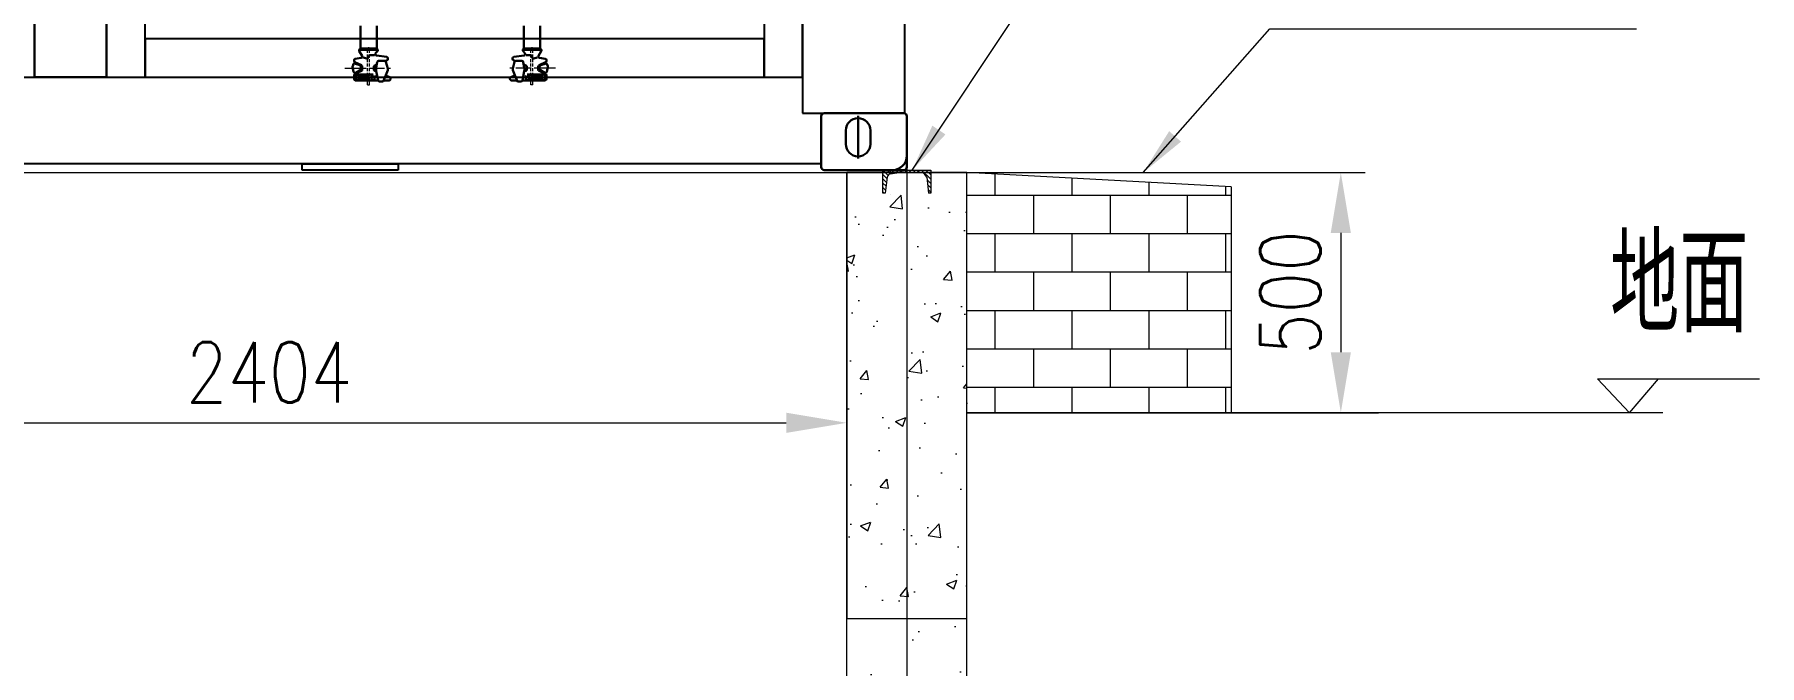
# Model space of a CAD drawing. Header units: millimetres. Extents: x 0 to 87554, y -20854 to 20404.
# Drawn here: x 70456 to 74045, y 13747 to 15059 of the extents above; entities that cross this region are included whole.
import ezdxf

# ---------------------------------------------------------------- set-up
doc = ezdxf.new("R2010")
doc.units = ezdxf.units.MM
doc.linetypes.add('CENTER', pattern=[50.8, 31.75, -6.35, 6.35, -6.35])
doc.linetypes.add('HIDDEN', pattern=[9.525, 6.35, -3.175])
doc.layers.get('0').update_dxf_attribs({"lineweight": 15})
doc.layers.get('Defpoints').update_dxf_attribs({"lineweight": 15})
for name, color, linetype, lineweight in [('AM_0', 7, 'Continuous', 30), ('AM_3', 6, 'HIDDEN', 15), ('AM_7', 4, 'CENTER', 15), ('THICK', 7, 'Continuous', 0)]:
    doc.layers.add(name, color=color, linetype=linetype, lineweight=lineweight)
doc.styles.add('GB', font='gbenor.shx', dxfattribs={"bigfont": 'gbcbig.shx'})
doc.styles.get("Standard").update_dxf_attribs({"font": 'isocp.shx', "width": 0.707, "bigfont": 'hztxt.shx'})
doc.styles.add('TH_GBDIM', font='romans.shx', dxfattribs={"width": 0.8, "bigfont": 'gbcbig.shx'})
doc.dimstyles.new('1TH_GBDIM', dxfattribs={"dimscale": 42, "dimtxt": 3, "dimasz": 3, "dimexe": 1.2, "dimexo": 0, "dimgap": 1, "dimtad": 1, "dimdec": 1, "dimlfac": -1.5, "dimdsep": 46, "dimtxsty": 'TH_GBDIM', "dimcen": 2.5, "dimclrd": 130, "dimclre": 130, "dimclrt": 3, "dimadec": 0, "dimazin": 2, "dimtfac": 0.714286, "dimtdec": 1, "dimtmove": 0, "dimatfit": 3, "dimfxl": 1, "dimtolj": 1, "dimtzin": 0, "dimlwd": -1, "dimlwe": -1, "dimarcsym": 0})
doc.dimstyles.new('ZGS', dxfattribs={"dimtxt": 25, "dimasz": 10, "dimexe": 5, "dimexo": 3, "dimgap": 5, "dimtad": 1, "dimtoh": 1, "dimdec": 0, "dimtxsty": 'Standard', "dimcen": 10, "dimclrd": 95, "dimclre": 95, "dimclrt": 95, "dimadec": 0, "dimazin": 0, "dimtfac": 1, "dimtdec": 0, "dimtmove": 0, "dimatfit": 3, "dimfxl": 1, "dimlwd": 13, "dimlwe": 13, "dimarcsym": 0})

# ---------------------------------------------------------------- blocks, each defined once
blk = doc.blocks.new('*D232')
at = {"color": 130}
for p, q in [((72396.2, 14772.5), (73224.4, 14772.5)), ((73174, 14646.5), (73174, 14398.5)), ((73017.6, 14272.5), (73224.4, 14272.5))]:
    blk.add_line(p, q, dxfattribs=at)
at = {"color": 130, "lineweight": -3}
for points in [[(73153, 14646.5), (73195, 14646.5), (73174, 14772.5)], [(73153, 14398.5), (73195, 14398.5), (73174, 14272.5)]]:
    blk.add_solid(points, dxfattribs=at)
at = {"layer": 'Defpoints', "color": 0, "lineweight": -3}
for p in [(72396.2, 14772.5), (73017.6, 14272.5), (73174, 14272.5)]:
    blk.add_point(p, dxfattribs=at)
at = {"color": 3, "insert": (73069, 14522.5), "char_height": 126, "attachment_point": 5, "rotation": 90, "style": 'TH_GBDIM'}
blk.add_mtext('\\A1;500', dxfattribs=at)
blk = doc.blocks.new('*D226')
at = {"color": 130}
for p, q in [((69742.2, 14427.5), (69742.2, 14201.2)), ((72146.2, 14432.2), (72146.2, 14201.2)), ((69868.2, 14251.6), (72020.2, 14251.6))]:
    blk.add_line(p, q, dxfattribs=at)
at = {"color": 130, "lineweight": -3}
for points in [[(69868.2, 14272.6), (69868.2, 14230.6), (69742.2, 14251.6)], [(72020.2, 14272.6), (72020.2, 14230.6), (72146.2, 14251.6)]]:
    blk.add_solid(points, dxfattribs=at)
at = {"layer": 'Defpoints', "color": 0, "lineweight": -3}
for p in [(69742.2, 14427.5), (72146.2, 14432.2), (72146.2, 14251.6)]:
    blk.add_point(p, dxfattribs=at)
at = {"color": 3, "insert": (70944.2, 14356.6), "char_height": 126, "attachment_point": 5, "style": 'TH_GBDIM'}
blk.add_mtext('\\A1;2404', dxfattribs=at)
blk = doc.blocks.new('*D228')
at = {"color": 130}
for p, q in [((72271.2, 14852.3), (72271.2, 11618.7)), ((70771.2, 12413.2), (70771.2, 11618.7)), ((72145.2, 11669.1), (70897.2, 11669.1))]:
    blk.add_line(p, q, dxfattribs=at)
at = {"color": 130, "lineweight": -3}
for points in [[(70897.2, 11690.1), (70897.2, 11648.1), (70771.2, 11669.1)], [(72145.2, 11690.1), (72145.2, 11648.1), (72271.2, 11669.1)]]:
    blk.add_solid(points, dxfattribs=at)
at = {"layer": 'Defpoints', "color": 0, "lineweight": -3}
for p in [(72271.2, 14852.3), (70771.2, 12413.2), (70771.2, 11669.1)]:
    blk.add_point(p, dxfattribs=at)
at = {"color": 3, "insert": (71521.2, 11774.1), "char_height": 126, "attachment_point": 5, "style": 'TH_GBDIM'}
blk.add_mtext('\\A1;1500', dxfattribs=at)
blk = doc.blocks.new('gt55')
at = {"color": 87, "lineweight": -3}
for p, q in [((1998.8, 740.5), (1998.8, -1781.5)), ((2078.8, -1781.5), (2078.8, 740.5)), ((3366.7, 740.5), (3366.7, -1781.5)), ((3446.7, -1781.5), (3446.7, 740.5)), ((3366.7, -1701.5), (2078.8, -1701.5)), ((2078.8, -1701.5), (2078.8, -1781.5)), ((3366.7, -1781.5), (3366.7, -1701.5)), ((1998.8, -1781.5), (2078.8, -1781.5)), ((2078.8, -1781.5), (3366.7, -1781.5)), ((3366.7, -1781.5), (3446.7, -1781.5)), ((2405.7, -1961.5), (2605.7, -1961.5)), ((2405.7, -1974.5), (2405.7, -1961.5)), ((2605.7, -1961.5), (2605.7, -1974.5)), ((2605.7, -1974.5), (2405.7, -1974.5))]:
    blk.add_line(p, q, dxfattribs=at)
at = {"layer": 'AM_0', "color": 87}
for p, q in [((1848.8, -1781.5), (1848.8, 740.5)), ((1998.8, 740.5), (1998.8, -1781.5)), ((2526.7, -1721.5), (2526.7, -1674.5)), ((2560.7, -1721.5), (2560.7, -1674.5)), ((2866.8, -1721.5), (2866.8, -1674.5)), ((2900.7, -1721.5), (2900.7, -1674.5)), ((2527.7, -1721.5), (2525.3, -1722.9)), ((2526.7, -1721.5), (2560.7, -1721.5)), ((2561.5, -1722.6), (2559.7, -1721.5)), ((2866, -1722.6), (2867.8, -1721.5)), ((2900.8, -1721.5), (2866.8, -1721.5)), ((2899.8, -1721.5), (2902.2, -1722.9)), ((2510.7, -1758.3), (2512.6, -1753.5)), ((2513.7, -1747.6), (2513.7, -1746)), ((2514.5, -1752.7), (2525.4, -1756.6)), ((2529, -1756.6), (2515.4, -1750.3)), ((2528.2, -1741.2), (2516.2, -1743.1)), ((2530.3, -1736.6), (2524.4, -1727)), ((2527, -1724.5), (2560.3, -1724.5)), ((2539.9, -1742.4), (2532.7, -1740.5)), ((2543.7, -1739.5), (2543.7, -1738.5)), ((2546.7, -1735.5), (2555.9, -1735.5)), ((2560.9, -1754.9), (2556.6, -1756.7)), ((2562.2, -1727.2), (2558.5, -1731.2)), ((2561.8, -1750), (2559.8, -1761.3)), ((2581.6, -1739.1), (2560.3, -1736.2)), ((2564.7, -1747.5), (2576.9, -1747.5)), ((2582.3, -1746.2), (2579.2, -1747.5)), ((2579.8, -1749.6), (2583.7, -1763.3)), ((2584.2, -1743.4), (2584.2, -1742.1)), ((2843.3, -1743.4), (2843.3, -1742.1)), ((2847.7, -1749.6), (2843.8, -1763.3)), ((2845.2, -1746.2), (2848.3, -1747.5)), ((2845.9, -1739.1), (2867.2, -1736.2)), ((2862.8, -1747.5), (2850.6, -1747.5)), ((2865.3, -1727.2), (2869, -1731.2)), ((2865.7, -1750), (2867.7, -1761.3)), ((2866.6, -1754.9), (2870.9, -1756.7)), ((2900.5, -1724.5), (2867.2, -1724.5)), ((2880.8, -1735.5), (2871.6, -1735.5)), ((2883.8, -1739.5), (2883.8, -1738.5)), ((2887.6, -1742.4), (2894.8, -1740.5)), ((2897.2, -1736.6), (2903.1, -1727)), ((2898.5, -1756.6), (2912.1, -1750.3)), ((2899.3, -1741.2), (2911.3, -1743.1)), ((2913, -1752.7), (2902.1, -1756.6)), ((2913.8, -1747.6), (2913.8, -1746)), ((2916.8, -1758.3), (2914.9, -1753.5)), ((1998.8, -1781.5), (1848.8, -1781.5)), ((2512.7, -1769.9), (2510.6, -1759.7)), ((2513.7, -1784.9), (2513.7, -1777.4)), ((2519.4, -1779.4), (2514.9, -1776.6)), ((2529, -1768.3), (2515.4, -1774.6)), ((2519.6, -1784.3), (2515.6, -1786.4)), ((2515.8, -1776), (2553.6, -1776)), ((2516.2, -1787.9), (2563.7, -1787.9)), ((2517.1, -1772), (2526.3, -1766.8)), ((2520.9, -1779.2), (2545.8, -1779.2)), ((2520.9, -1784.7), (2545.8, -1784.7)), ((2527.8, -1759.6), (2527.9, -1764.4)), ((2530.7, -1759.4), (2530.7, -1765.6)), ((2547.5, -1784.7), (2553.2, -1786.6)), ((2547.7, -1779.2), (2554.1, -1777.1)), ((2554.7, -1765.5), (2554.7, -1759.5)), ((2556.6, -1768.2), (2560.1, -1769.7)), ((2563.7, -1788), (2559.9, -1768.6)), ((2566.7, -1790.5), (2572.2, -1790.5)), ((2583.6, -1766.5), (2574.9, -1788.6)), ((2575.2, -1787.9), (2586.7, -1787.9)), ((2579.3, -1777.6), (2587.8, -1781.1)), ((2589.7, -1784.9), (2589.7, -1783.9)), ((2837.8, -1784.9), (2837.8, -1783.9)), ((2848.2, -1777.6), (2839.7, -1781.1)), ((2852.3, -1787.9), (2840.8, -1787.9)), ((2843.9, -1766.5), (2852.6, -1788.6)), ((2860.8, -1790.5), (2855.3, -1790.5)), ((2863.8, -1788), (2867.6, -1768.6)), ((2911.3, -1787.9), (2863.8, -1787.9)), ((2870.9, -1768.2), (2867.4, -1769.7)), ((2872.8, -1765.5), (2872.8, -1759.5)), ((2879.8, -1779.2), (2873.4, -1777.1)), ((2911.7, -1776), (2873.9, -1776)), ((2880, -1784.7), (2874.3, -1786.6)), ((2906.6, -1779.2), (2881.7, -1779.2)), ((2906.6, -1784.7), (2881.7, -1784.7)), ((2896.8, -1759.4), (2896.8, -1765.6)), ((2898.5, -1768.3), (2912.1, -1774.6)), ((2899.7, -1759.6), (2899.6, -1764.4)), ((2910.4, -1772), (2901.2, -1766.8)), ((2907.9, -1784.3), (2911.9, -1786.4)), ((2908.1, -1779.4), (2912.6, -1776.6)), ((2913.8, -1784.9), (2913.8, -1777.4)), ((2914.8, -1769.9), (2916.9, -1759.7)), ((3485.7, -1968.5), (3485.7, -1862.5)), ((3491.7, -1856.5), (3657.7, -1856.5)), ((3562.2, -1950.5), (3562.2, -1861.5)), ((3663.7, -1862.5), (3663.7, -1968.5)), ((3536.7, -1920.5), (3536.7, -1892)), ((3587.7, -1892), (3587.7, -1920.5)), ((3657.7, -1974.5), (3491.7, -1974.5))]:
    blk.add_line(p, q, dxfattribs=at)
for centre, radius, start, end in [((2560, -1725.1), 3, 317.8583, 58.8012), ((2867.5, -1725.1), 3, 121.1988, 222.1417), ((2513, -1759.2), 2.5, 158.7177, 191.551), ((2514, -1754.1), 1.5, 70.3454, 158.7177), ((2516.7, -1746), 3, 98.9725, 179.9999), ((2516.7, -1747.6), 3, 179.9998, 244.7987), ((2526.9, -1725.5), 3, 121.1987, 211.8863), ((2524.5, -1759.7), 3.3, 2.233, 74.4808), ((2527.8, -1738.2), 3, 278.9726, 31.8864), ((2527.7, -1759.4), 3, 0, 64.799), ((2540.7, -1739.5), 3, 254.7448, 0), ((2546.7, -1738.5), 3, 90.0001, 179.9999), ((2557.7, -1759.5), 3, 112.1356, 179.9999), ((2560.7, -1733.3), 3, 137.8582, 262.2781), ((2564.7, -1750.5), 3, 90.0001, 170.2724), ((2576.9, -1750.5), 3, 15.9456, 90.0001), ((2581.2, -1742.1), 3, 0, 82.2783), ((2581.2, -1743.4), 3, 292.1353, 0), ((2846.3, -1742.1), 3, 97.7217, 180), ((2846.3, -1743.4), 3, 180, 247.8647), ((2850.6, -1750.5), 3, 89.9999, 164.0544), ((2862.8, -1750.5), 3, 9.7276, 89.9999), ((2866.8, -1733.3), 3, 277.7219, 42.1418), ((2869.8, -1759.5), 3, 0.0001, 67.8644), ((2880.8, -1738.5), 3, 0.0001, 89.9999), ((2886.8, -1739.5), 3, 180, 285.2552), ((2899.7, -1738.2), 3, 148.1136, 261.0274), ((2899.8, -1759.4), 3, 115.201, 180), ((2903, -1759.7), 3.3, 105.5192, 177.767), ((2900.6, -1725.5), 3, 328.1137, 58.8013), ((2910.8, -1746), 3, 0.0001, 81.0275), ((2910.8, -1747.6), 3, 295.2013, 0.0002), ((2913.5, -1754.1), 1.5, 21.2823, 109.6546), ((2914.5, -1759.2), 2.5, 348.449, 21.2823), ((2515.6, -1769.3), 3, 191.5506, 298.3931), ((2516.7, -1777.4), 3, 115.2012, 179.9999), ((2516.7, -1784.9), 3, 179.9998, 261.0274), ((2524.9, -1764.2), 3, 298.3931, 356.367), ((2527.7, -1765.6), 3, 295.2012, 0), ((2557.7, -1765.5), 3, 179.9998, 247.6361), ((2550.2, -1781.7), 6.8, 317.8645, 34.3422), ((2579.5, -1764.7), 20, 170.2726, 191.0936), ((2566.7, -1787.5), 3, 191.0935, 269.9999), ((2572.2, -1787.5), 3, 269.9999, 338.5871), ((2578.9, -1764.7), 5, 338.5869, 15.9455), ((2586.7, -1784.9), 3, 269.9999, 0), ((2586.7, -1783.9), 3, 0, 67.6365), ((2840.8, -1783.9), 3, 112.3635, 180), ((2840.8, -1784.9), 3, 180, 270.0001), ((2848.6, -1764.7), 5, 164.0545, 201.4131), ((2855.3, -1787.5), 3, 201.4129, 270.0001), ((2860.8, -1787.5), 3, 270.0001, 348.9065), ((2848, -1764.7), 20, 348.9064, 9.7274), ((2877.3, -1781.7), 6.8, 145.6578, 222.1355), ((2869.8, -1765.5), 3, 292.3639, 0.0002), ((2899.8, -1765.6), 3, 180, 244.7988), ((2902.6, -1764.2), 3, 183.633, 241.6069), ((2911.9, -1769.3), 3, 241.6069, 348.4494), ((2910.8, -1784.9), 3, 278.9726, 0.0002), ((2910.8, -1777.4), 3, 0.0001, 64.7988), ((3491.7, -1862.5), 6, 90, 180), ((3657.7, -1862.5), 6, 0, 90), ((3562.2, -1892), 25.5, 0, 180), ((3562.2, -1920.5), 25.5, 180, 0), ((3491.7, -1968.5), 6, 180, 270), ((3633.7, -1944.5), 30, 270, 0), ((3657.7, -1968.5), 6, 270, 0)]:
    blk.add_arc(centre, radius, start, end, dxfattribs=at)
for p in [(2543.7, -1721.5), (2883.8, -1721.5)]:
    blk.add_point(p, dxfattribs=at)
at = {"layer": 'AM_3', "color": 87}
for p, q in [((2545.7, -1797.5), (2545.7, -1722.4)), ((2881.7, -1797.5), (2881.7, -1722.4)), ((2541.7, -1797.5), (2541.7, -1722.7)), ((2885.7, -1797.5), (2885.7, -1722.7)), ((2541.7, -1797.5), (2545.7, -1797.5)), ((2885.7, -1797.5), (2881.7, -1797.5))]:
    blk.add_line(p, q, dxfattribs=at)
at = {"layer": 'AM_7', "color": 87}
for p, q in [((2494.5, -1762.5), (2592.3, -1762.5)), ((2933, -1762.5), (2835.2, -1762.5))]:
    blk.add_line(p, q, dxfattribs=at)
at = {"layer": 'THICK', "color": 87, "lineweight": -3}
for p, q in [((3446.7, 803.5), (3446.7, -1856.5)), ((3659.7, -1856.5), (3659.7, 803.5)), ((-2240.3, -1781.5), (3446.7, -1781.5)), ((3446.7, -1781.5), (3446.7, -1856.5)), ((3446.7, -1856.5), (3485.7, -1856.5)), ((3446.7, -1856.5), (3659.7, -1856.5)), ((3485.7, -1856.5), (3485.7, -1961.5)), ((3485.7, -1961.5), (-2216.3, -1961.5))]:
    blk.add_line(p, q, dxfattribs=at)

msp = doc.modelspace()

# ---------------------------------------------------------------- hatches: boundary and pattern name
h = msp.add_hatch()
h.set_pattern_fill('AR-CONC', color=256, scale=30, style=0)
h.set_pattern_definition([(50, (-91145.7, -32200.87), (215.17805, -18.82564), [22.5, -247.5]), (355, (-91145.7, -32200.87), (-41.6254, 225.65764), [18, -198]), (100.4514, (-91127.78, -32202.44), (173.55281, 206.83186), [19.12206, -210.34263]), (46.1842, (-91145.7, -32140.87), (320.1723, -49.6557), [33.75, -371.25]), (96.6356, (-91119.03, -32145), (280.3988, 292.23536), [28.6831, -315.5139]), (351.1842, (-91145.7, -32140.87), (280.3986, 292.2356), [27, -297]), (21, (-91115.7, -32155.87), (179.07212, -120.78567), [22.5, -247.5]), (326, (-91115.7, -32155.87), (72.9946, 217.545), [18, -198]), (71.4514, (-91100.79, -32165.94), (252.0668, 96.75915), [19.12206, -210.34263]), (37.5, (-91145.71, -32200.874), (3.647957, 99.868156), [0, -195.6, 0, -201, 0, -198.75]), (7.5, (-91145.71, -32200.87), (78.92086, 118.323514), [0, -114.6, 0, -191.1, 0, -75.75]), (327.5, (-91212.61, -32200.874), (160.14673, -6.76646), [0, -75, 0, -234, 0, -310.5]), (317.5, (-91242.61, -32200.87), (174.95585, 30.0315), [0, -97.5, 0, -155.4, 0, -220.5])])
h.paths.add_polyline_path([(72146.212, 13844.233), (72396.212, 13844.233), (72396.212, 14772.476), (72321.212, 14772.476), (72321.212, 14729.476), (72316.212, 14729.476), (72312.51, 14762.365, 0.19934106), (72302.856, 14772.476), (72146.212, 14772.476)])
h.paths.add_polyline_path([(72146.212, 13072.476), (72021.212, 13072.476), (72021.212, 12772.476), (72521.212, 12772.476), (72521.212, 13072.476), (72396.212, 13072.476), (72396.212, 13844.233), (72146.212, 13844.233)])
h = msp.add_hatch()
h.set_pattern_fill('LINE', color=256, scale=2, angle=45, style=0)
h.set_pattern_definition([(135, (118886.961, 12357.317), (4.4901281, 4.4901281), [])])
edge = h.paths.add_edge_path()
edge.add_arc((72246.917, 14755.794), 18.229, 113.776951, 158.871454)
edge.add_line((72229.914, 14762.365), (72226.212, 14729.476))
edge.add_line((72226.212, 14729.476), (72221.212, 14729.476))
edge.add_line((72221.212, 14729.476), (72221.212, 14777.476))
edge.add_line((72221.212, 14777.476), (72321.212, 14777.476))
edge.add_line((72321.212, 14777.476), (72321.212, 14729.476))
edge.add_line((72321.212, 14729.476), (72316.212, 14729.476))
edge.add_line((72316.212, 14729.476), (72312.51, 14762.365))
edge.add_arc((72295.506, 14755.794), 18.229, 21.128546, 66.223049)
edge.add_line((72302.856, 14772.476), (72239.568, 14772.476))
at = {"ltscale": 0.5}
h = msp.add_hatch(dxfattribs=at)
h.set_pattern_fill('AR-B816', color=1, scale=10, style=0)
h.set_pattern_definition([(180, (837655.04, 476725.41), (0, 80), []), (90, (837655.04, 476725.41), (80, 80), [80, -80])])
h.paths.add_polyline_path([(72946.212, 14272.476), (72946.212, 14742.476), (72396.212, 14772.476), (72396.212, 14272.476)])

# ---------------------------------------------------------------- linework, layer by layer
for p, q in [((66338.212, 14772.476), (72146.212, 14772.476)), ((72146.212, 13072.476), (72146.212, 14772.476)), ((72146.212, 14772.476), (72396.212, 14772.476)), ((72221.212, 14729.476), (72221.212, 14777.476)), ((72221.212, 14777.476), (72321.212, 14777.476)), ((72229.914, 14762.365), (72226.212, 14729.476)), ((72236.361, 14769.379), (72237.303, 14777.476)), ((72258.998, 14772.096), (72236.408, 14768.593)), ((72239.568, 14772.476), (72302.856, 14772.476)), ((72259.009, 14772.72), (72254.446, 14777.476)), ((72312.51, 14762.365), (72316.212, 14729.476)), ((72321.212, 14777.476), (72321.212, 14729.476)), ((72396.212, 13072.476), (72396.212, 14772.476)), ((72946.212, 14742.476), (72396.212, 14772.476)), ((72226.212, 14729.476), (72221.212, 14729.476)), ((72236.842, 14727.182), (72236.842, 14727.182)), ((72321.212, 14729.476), (72316.212, 14729.476)), ((72946.212, 14742.476), (72946.212, 14272.476)), ((73774.516, 14272.476), (73708.224, 14342.83)), ((73708.224, 14342.83), (74045.059, 14342.83)), ((73774.516, 14272.476), (73835.185, 14342.83)), ((73844.116, 14272.476), (72396.212, 14272.476)), ((72396.212, 14272.476), (73252.657, 14272.476))]:
    msp.add_line(p, q)
msp.add_lwpolyline([(72146.212, 13844.233), (72396.212, 13844.233), (72396.212, 14772.476), (72146.212, 14772.476)], close=True)
for centre, start, end in [((72246.917, 14755.794), 113.776951, 158.871454), ((72295.506, 14755.794), 21.128546, 66.223049)]:
    msp.add_arc(centre, 18.229, start, end)

# ---------------------------------------------------------------- block references
at = {"lineweight": -3}
msp.add_blockref('gt55', (68607.462, 16751.976), dxfattribs=at)

# ---------------------------------------------------------------- texts
at = {"color": 34, "lineweight": 15, "insert": (73734.222, 14440.037), "char_height": 200, "attachment_point": 7, "style": 'GB'}
msp.add_mtext('地面', dxfattribs=at)

# ---------------------------------------------------------------- dimensions: what is measured, and where the dimension line sits
dim = msp.add_linear_dim(base=(70771.212, 11669.071), p1=(72271.212, 14852.252), p2=(70771.212, 12413.225), dimstyle='1TH_GBDIM')
dim.commit()
dim.dimension.update_dxf_attribs({"geometry": '*D228', "text_midpoint": (71521.212, 11774.071)})
dim = msp.add_linear_dim(base=(73173.999, 14272.476), p1=(72396.212, 14772.476), p2=(73017.553, 14272.476), angle=90, dimstyle='1TH_GBDIM', override={"dimarcsym": 1})
dim.commit()
dim.dimension.update_dxf_attribs({"geometry": '*D232', "text_midpoint": (73173.999, 14522.476), "dimtype": 160})
dim = msp.add_linear_dim(base=(72146.212, 14251.612), p1=(69742.213, 14427.476), p2=(72146.212, 14432.185), angle=180, dimstyle='1TH_GBDIM')
dim.commit()
dim.dimension.update_dxf_attribs({"geometry": '*D226', "text_midpoint": (70944.212, 14356.612)})

# ---------------------------------------------------------------- leaders
at = {"color": 4, "lineweight": 13}
for points in [[(72282.427, 14777.476), (72910.917, 15721.161), (73948.271, 15721.161)], [(72763.075, 14772.476), (73026.559, 15071.169), (73788.843, 15071.169)]]:
    msp.add_leader(points, dimstyle='ZGS', override={"dimasz": 100, "dimgap": 5, "dimtad": 0, "dimfxl": 30}, dxfattribs=at)

doc.saveas('drawing.dxf')
